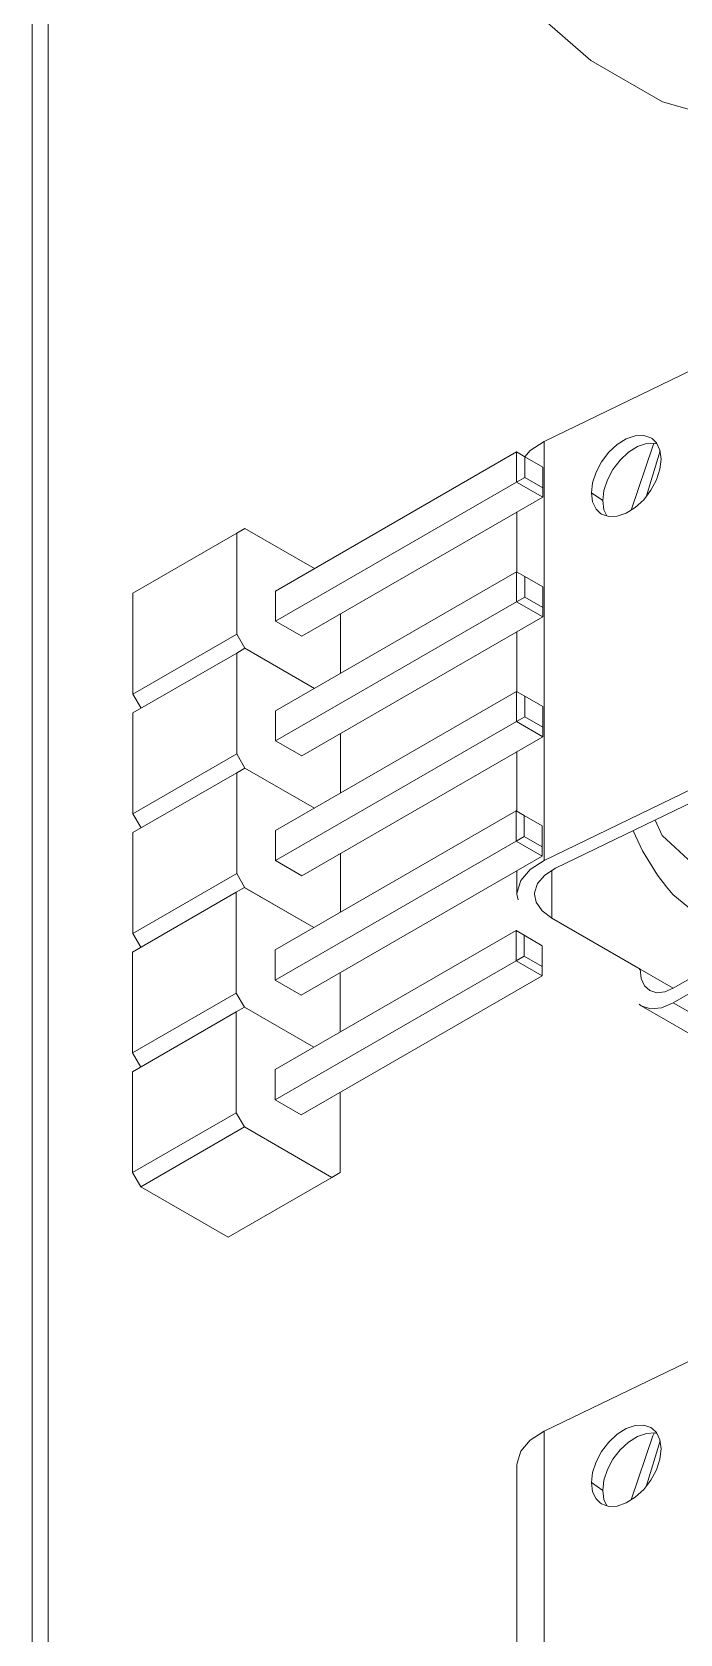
# Model space of a CAD drawing. Header units: millimetres. Extents: x -1 to 4028, y -898 to 1238.
# Drawn here: x 3147.5 to 3170, y 1088.5 to 1144 of the extents above; entities that cross this region are included whole.
import ezdxf

# ---------------------------------------------------------------- set-up
doc = ezdxf.new("R2010")
doc.units = ezdxf.units.MM
doc.layers.add('Тонкая (0.2)', color=250, linetype='Continuous', lineweight=20)

msp = doc.modelspace()

# ---------------------------------------------------------------- linework, layer by layer
at = {"layer": 'Тонкая (0.2)', "color": 18, "true_color": 0x000000}
for p, q in [((3148.082, 1074.214), (3148.082, 1151.782)), ((3147.529, 1073.895), (3147.529, 1151.462)), ((3164.478, 1145.07), (3166.882, 1142.97)), ((3166.882, 1142.97), (3169.363, 1141.537)), ((3169.363, 1141.537), (3171.767, 1140.862)), ((3165.262, 1129.773), (3186.919, 1140.265)), ((3164.774, 1129.461), (3164.589, 1129.245)), ((3165.262, 1129.773), (3164.774, 1129.461)), ((3165.262, 1115.256), (3165.262, 1129.773)), ((3167.79, 1129.668), (3167.5, 1129.399)), ((3168.103, 1129.863), (3167.79, 1129.668)), ((3168.415, 1129.971), (3168.103, 1129.863)), ((3168.495, 1129.594), (3168.182, 1129.399)), ((3169.026, 1129.616), (3168.274, 1127.399)), ((3168.706, 1129.983), (3168.415, 1129.971)), ((3168.807, 1129.701), (3168.495, 1129.594)), ((3168.956, 1129.9), (3168.706, 1129.983)), ((3169.098, 1129.714), (3168.807, 1129.701)), ((3168.996, 1129.875), (3168.956, 1129.9)), ((3169.147, 1129.727), (3168.996, 1129.875)), ((3169.067, 1129.712), (3169.026, 1129.616)), ((3169.164, 1129.692), (3169.098, 1129.714)), ((3169.268, 1129.475), (3169.147, 1129.727)), ((3169.309, 1129.162), (3169.268, 1129.475)), ((3155.96, 1124.592), (3164.304, 1129.41)), ((3164.304, 1129.41), (3164.587, 1129.246)), ((3164.304, 1128.365), (3164.304, 1129.41)), ((3164.587, 1129.246), (3164.587, 1128.528)), ((3165.209, 1128.887), (3164.587, 1129.246)), ((3167.25, 1129.074), (3167.058, 1128.714)), ((3167.5, 1129.399), (3167.25, 1129.074)), ((3167.891, 1129.129), (3167.642, 1128.804)), ((3168.182, 1129.399), (3167.891, 1129.129)), ((3169.272, 1129.447), (3168.809, 1127.891)), ((3169.268, 1128.809), (3169.309, 1129.162)), ((3155.96, 1123.547), (3164.304, 1128.365)), ((3164.587, 1128.528), (3164.304, 1128.365)), ((3165.209, 1127.842), (3164.304, 1128.365)), ((3164.587, 1128.528), (3165.209, 1128.169)), ((3165.209, 1128.169), (3165.209, 1128.887)), ((3167.058, 1128.714), (3166.937, 1128.346)), ((3167.45, 1128.445), (3167.329, 1128.076)), ((3167.642, 1128.804), (3167.45, 1128.445)), ((3168.956, 1128.082), (3169.147, 1128.441)), ((3169.147, 1128.441), (3169.268, 1128.809)), ((3156.865, 1123.025), (3165.209, 1127.842)), ((3165.209, 1128.169), (3165.209, 1127.842)), ((3166.937, 1128.346), (3166.896, 1127.993)), ((3166.896, 1127.993), (3166.937, 1127.68)), ((3167.288, 1127.724), (3166.896, 1127.993)), ((3167.329, 1128.076), (3167.288, 1127.724)), ((3168.706, 1127.756), (3168.956, 1128.082)), ((3164.318, 1126.295), (3164.318, 1127.328)), ((3166.937, 1127.68), (3167.058, 1127.429)), ((3167.058, 1127.429), (3167.21, 1127.28)), ((3167.21, 1127.28), (3167.25, 1127.255)), ((3167.25, 1127.255), (3167.5, 1127.172)), ((3167.288, 1127.724), (3167.329, 1127.411)), ((3167.329, 1127.411), (3167.433, 1127.194)), ((3167.79, 1127.184), (3168.103, 1127.292)), ((3168.103, 1127.292), (3168.415, 1127.487)), ((3168.415, 1127.487), (3168.706, 1127.756)), ((3154.899, 1126.756), (3154.617, 1126.593)), ((3157.304, 1125.368), (3154.899, 1126.756)), ((3167.5, 1127.172), (3167.79, 1127.184)), ((3154.617, 1126.593), (3151.024, 1124.519)), ((3154.617, 1126.593), (3154.617, 1123.098)), ((3164.318, 1126.295), (3164.318, 1125.254)), ((3186.919, 1125.748), (3165.262, 1115.256)), ((3155.96, 1120.445), (3164.304, 1125.262)), ((3164.304, 1125.262), (3164.587, 1125.099)), ((3164.304, 1124.217), (3164.304, 1125.262)), ((3164.587, 1125.099), (3164.587, 1124.38)), ((3165.209, 1124.739), (3164.587, 1125.099)), ((3151.024, 1124.519), (3151.024, 1121.024)), ((3155.96, 1124.592), (3155.96, 1123.547)), ((3165.209, 1124.021), (3165.209, 1124.739)), ((3155.96, 1119.399), (3164.304, 1124.217)), ((3164.587, 1124.38), (3164.304, 1124.217)), ((3165.209, 1123.694), (3164.304, 1124.217)), ((3164.587, 1124.38), (3165.209, 1124.021)), ((3165.209, 1124.021), (3165.209, 1123.694)), ((3165.654, 1114.986), (3184.99, 1124.353)), ((3155.96, 1123.547), (3156.865, 1123.025)), ((3156.865, 1118.877), (3165.209, 1123.694)), ((3158.209, 1121.743), (3158.209, 1123.8)), ((3154.617, 1123.098), (3151.024, 1121.024)), ((3154.617, 1123.098), (3154.899, 1122.608)), ((3164.318, 1123.18), (3164.318, 1121.106)), ((3154.617, 1122.445), (3151.024, 1120.371)), ((3154.899, 1122.608), (3154.617, 1122.445)), ((3154.617, 1122.445), (3154.617, 1118.95)), ((3157.304, 1121.22), (3154.899, 1122.608)), ((3154.899, 1122.608), (3157.304, 1121.22)), ((3151.024, 1121.024), (3151.307, 1120.534)), ((3155.96, 1116.297), (3164.304, 1121.114)), ((3164.304, 1121.114), (3164.587, 1120.951)), ((3164.304, 1120.069), (3164.304, 1121.114)), ((3164.587, 1120.951), (3164.587, 1120.232)), ((3165.209, 1120.591), (3164.587, 1120.951)), ((3165.209, 1119.873), (3165.209, 1120.591)), ((3151.024, 1120.371), (3151.024, 1116.876)), ((3155.96, 1120.445), (3155.96, 1119.399)), ((3155.96, 1115.252), (3164.304, 1120.069)), ((3164.587, 1120.232), (3164.304, 1120.069)), ((3165.209, 1119.546), (3164.304, 1120.069)), ((3164.587, 1120.232), (3165.209, 1119.873)), ((3156.865, 1114.729), (3165.209, 1119.546)), ((3158.209, 1117.595), (3158.209, 1119.653)), ((3165.209, 1119.873), (3165.209, 1119.546)), ((3154.617, 1118.95), (3151.024, 1116.876)), ((3154.617, 1118.95), (3154.899, 1118.46)), ((3155.96, 1119.399), (3156.865, 1118.877)), ((3164.318, 1119.032), (3164.318, 1116.958)), ((3154.899, 1118.46), (3154.617, 1118.297)), ((3157.304, 1117.072), (3154.899, 1118.46)), ((3154.899, 1118.46), (3157.304, 1117.072)), ((3154.617, 1118.297), (3151.024, 1116.223)), ((3154.617, 1118.297), (3154.617, 1114.803)), ((3151.024, 1116.876), (3151.307, 1116.387)), ((3155.946, 1112.157), (3164.29, 1116.975)), ((3164.572, 1116.811), (3164.29, 1116.975)), ((3164.29, 1115.93), (3164.29, 1116.975)), ((3164.572, 1116.811), (3164.572, 1116.093)), ((3165.195, 1116.452), (3164.572, 1116.811)), ((3151.024, 1116.223), (3151.024, 1112.729)), ((3155.96, 1116.297), (3155.96, 1115.252)), ((3165.195, 1115.734), (3165.195, 1116.452)), ((3168.668, 1115.589), (3168.34, 1116.287)), ((3169.102, 1116.656), (3169.341, 1116.127)), ((3155.946, 1111.112), (3164.29, 1115.93)), ((3164.29, 1115.93), (3164.572, 1116.093)), ((3165.195, 1115.407), (3164.29, 1115.93)), ((3164.572, 1116.093), (3165.195, 1115.734)), ((3165.195, 1115.407), (3165.195, 1115.734)), ((3168.668, 1115.589), (3169.186, 1114.751)), ((3169.341, 1116.127), (3171.207, 1114.397)), ((3155.96, 1115.252), (3156.865, 1114.729)), ((3156.851, 1110.59), (3165.195, 1115.407)), ((3158.209, 1113.464), (3158.209, 1115.505)), ((3164.774, 1114.944), (3165.262, 1115.256)), ((3154.617, 1114.803), (3151.024, 1112.729)), ((3154.617, 1114.803), (3154.899, 1114.313)), ((3164.318, 1114.901), (3164.318, 1114.087)), ((3164.321, 1114.154), (3164.452, 1114.567)), ((3164.452, 1114.567), (3164.774, 1114.944)), ((3165.031, 1114.456), (3165.279, 1114.746)), ((3165.279, 1114.746), (3165.654, 1114.986)), ((3165.523, 1114.903), (3165.523, 1113.258)), ((3169.186, 1114.751), (3169.491, 1114.344)), ((3154.602, 1114.158), (3151.01, 1112.084)), ((3154.885, 1114.321), (3154.602, 1114.158)), ((3154.602, 1114.158), (3154.602, 1110.663)), ((3157.289, 1112.933), (3154.885, 1114.321)), ((3154.899, 1114.313), (3157.289, 1112.933)), ((3164.318, 1114.087), (3164.321, 1114.154)), ((3164.357, 1113.898), (3164.318, 1114.087)), ((3164.928, 1114.087), (3164.93, 1114.139)), ((3164.983, 1113.817), (3164.928, 1114.087)), ((3164.93, 1114.139), (3165.031, 1114.456)), ((3169.719, 1114.074), (3169.491, 1114.344)), ((3169.719, 1114.074), (3171.496, 1112.613)), ((3165.186, 1113.516), (3164.983, 1113.817)), ((3165.523, 1113.258), (3165.186, 1113.516)), ((3155.946, 1108.01), (3164.29, 1112.827)), ((3164.572, 1112.664), (3164.29, 1112.827)), ((3164.29, 1111.782), (3164.29, 1112.827)), ((3168.582, 1111.492), (3165.523, 1113.258)), ((3151.024, 1112.729), (3151.3, 1112.251)), ((3164.572, 1112.664), (3164.572, 1111.945)), ((3165.195, 1112.304), (3164.572, 1112.664)), ((3165.195, 1111.586), (3165.195, 1112.304)), ((3151.01, 1112.084), (3151.01, 1108.589)), ((3155.946, 1112.157), (3155.946, 1111.112)), ((3155.946, 1106.965), (3164.29, 1111.782)), ((3164.29, 1111.782), (3164.572, 1111.945)), ((3165.195, 1111.259), (3164.29, 1111.782)), ((3164.572, 1111.945), (3165.195, 1111.586)), ((3172.114, 1112.204), (3169.731, 1110.828)), ((3169.731, 1110.33), (3172.114, 1111.706)), ((3156.851, 1106.442), (3165.195, 1111.259)), ((3158.194, 1109.308), (3158.194, 1111.365)), ((3165.195, 1111.259), (3165.195, 1111.586)), ((3168.553, 1111.475), (3168.582, 1111.492)), ((3168.621, 1111.171), (3168.582, 1111.492)), ((3168.582, 1111.492), (3169.731, 1110.828)), ((3168.736, 1110.917), (3168.621, 1111.171)), ((3154.602, 1110.663), (3151.01, 1108.589)), ((3154.602, 1110.663), (3154.885, 1110.173)), ((3155.946, 1111.112), (3156.851, 1110.59)), ((3168.918, 1110.748), (3168.736, 1110.917)), ((3169.157, 1110.674), (3168.918, 1110.748)), ((3169.434, 1110.702), (3169.157, 1110.674)), ((3169.731, 1110.828), (3169.434, 1110.702)), ((3154.885, 1110.173), (3154.602, 1110.01)), ((3154.885, 1110.173), (3157.289, 1108.785)), ((3157.289, 1108.785), (3154.885, 1110.173)), ((3168.614, 1110.22), (3168.553, 1110.276)), ((3168.941, 1110.119), (3168.614, 1110.22)), ((3176.113, 1105.89), (3168.614, 1110.22)), ((3169.322, 1110.156), (3168.941, 1110.119)), ((3169.731, 1110.33), (3169.322, 1110.156)), ((3176.615, 1106.356), (3169.731, 1110.33)), ((3154.602, 1110.01), (3151.01, 1107.936)), ((3154.602, 1110.01), (3154.602, 1106.515)), ((3151.01, 1108.589), (3151.293, 1108.099)), ((3151.01, 1107.936), (3151.01, 1104.442)), ((3155.946, 1108.01), (3155.946, 1106.965)), ((3155.946, 1106.965), (3156.851, 1106.442)), ((3158.194, 1104.442), (3158.194, 1107.218)), ((3154.602, 1106.515), (3151.01, 1104.442)), ((3154.602, 1106.515), (3154.885, 1106.026)), ((3154.885, 1106.026), (3151.293, 1103.952)), ((3154.885, 1106.026), (3157.912, 1104.278)), ((3165.262, 1095.48), (3186.919, 1105.972)), ((3151.01, 1104.442), (3151.293, 1103.952)), ((3151.293, 1103.952), (3154.319, 1102.204)), ((3157.912, 1104.278), (3154.319, 1102.204)), ((3157.912, 1104.278), (3158.194, 1104.442)), ((3168.415, 1095.678), (3168.103, 1095.571)), ((3168.706, 1095.691), (3168.415, 1095.678)), ((3168.956, 1095.607), (3168.706, 1095.691)), ((3168.996, 1095.582), (3168.956, 1095.607)), ((3164.774, 1095.168), (3164.452, 1094.792)), ((3165.262, 1095.48), (3164.774, 1095.168)), ((3165.262, 1080.963), (3165.262, 1095.48)), ((3167.5, 1095.106), (3167.25, 1094.781)), ((3167.79, 1095.375), (3167.5, 1095.106)), ((3168.103, 1095.571), (3167.79, 1095.375)), ((3168.182, 1095.106), (3167.891, 1094.836)), ((3168.495, 1095.301), (3168.182, 1095.106)), ((3169.026, 1095.323), (3168.274, 1093.106)), ((3168.807, 1095.408), (3168.495, 1095.301)), ((3169.098, 1095.421), (3168.807, 1095.408)), ((3169.272, 1095.154), (3168.809, 1093.598)), ((3169.147, 1095.434), (3168.996, 1095.582)), ((3169.067, 1095.42), (3169.026, 1095.323)), ((3169.164, 1095.399), (3169.098, 1095.421)), ((3169.268, 1095.182), (3169.147, 1095.434)), ((3169.309, 1094.869), (3169.268, 1095.182)), ((3164.452, 1094.792), (3164.321, 1094.378)), ((3167.25, 1094.781), (3167.058, 1094.422)), ((3167.642, 1094.511), (3167.45, 1094.152)), ((3167.891, 1094.836), (3167.642, 1094.511)), ((3169.147, 1094.148), (3169.268, 1094.516)), ((3169.268, 1094.516), (3169.309, 1094.869)), ((3164.321, 1094.378), (3164.318, 1094.311)), ((3164.318, 1092.002), (3164.318, 1094.311)), ((3166.937, 1094.053), (3166.896, 1093.7)), ((3167.058, 1094.422), (3166.937, 1094.053)), ((3167.45, 1094.152), (3167.329, 1093.783)), ((3168.956, 1093.789), (3169.147, 1094.148)), ((3166.896, 1093.7), (3166.937, 1093.387)), ((3167.288, 1093.431), (3166.896, 1093.7)), ((3166.937, 1093.387), (3167.058, 1093.136)), ((3167.329, 1093.783), (3167.288, 1093.431)), ((3167.288, 1093.431), (3167.329, 1093.118)), ((3168.415, 1093.194), (3168.706, 1093.463)), ((3168.706, 1093.463), (3168.956, 1093.789)), ((3167.058, 1093.136), (3167.21, 1092.988)), ((3167.21, 1092.988), (3167.25, 1092.962)), ((3167.25, 1092.962), (3167.5, 1092.879)), ((3167.329, 1093.118), (3167.433, 1092.901)), ((3167.5, 1092.879), (3167.79, 1092.891)), ((3167.79, 1092.891), (3168.103, 1092.999)), ((3168.103, 1092.999), (3168.415, 1093.194)), ((3164.318, 1092.002), (3164.318, 1079.794))]:
    msp.add_line(p, q, dxfattribs=at)

doc.saveas('drawing.dxf')
